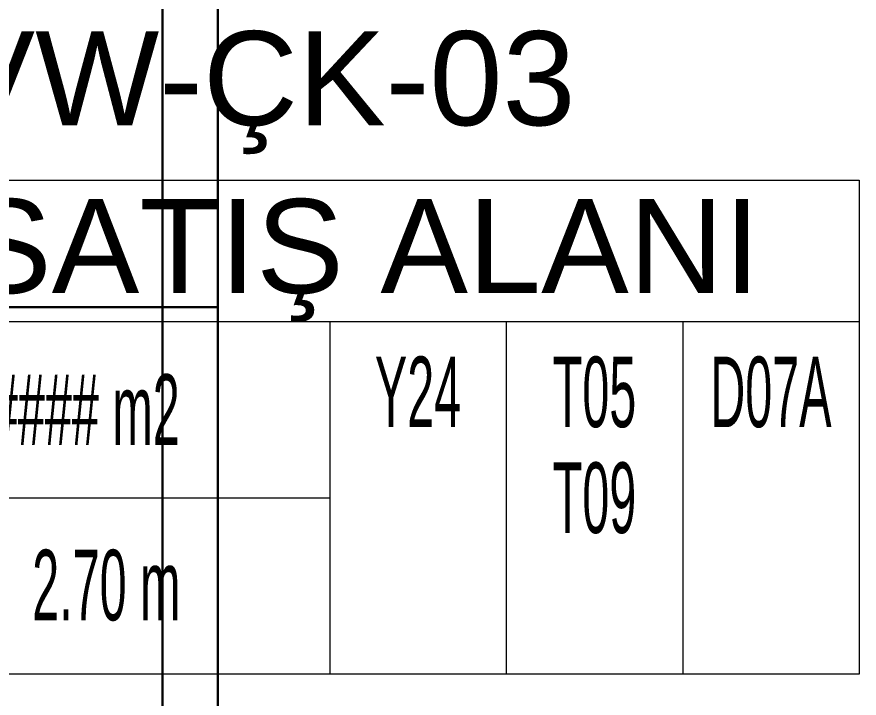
# Model space of a CAD drawing. Extents: x -1073 to 35213, y -1180 to 6950.
# Drawn here: x 31482.7 to 31616.9, y 2905.8 to 3014.5 of the extents above; entities that cross this region are included whole.
import ezdxf
from ezdxf.enums import TextEntityAlignment as Align

# ---------------------------------------------------------------- set-up
doc = ezdxf.new("R2010")
doc.units = 0
doc.header["$LTSCALE"] = 25
doc.layers.get('0').update_dxf_attribs({"color": 9, "lineweight": 9})
for name, color, linetype, lineweight in [('21_MAHAL', 9, 'Continuous', 9), ('DATA SARI', 30, 'Continuous', 30), ('DATA TAVAN', 160, 'Continuous', 30)]:
    doc.layers.add(name, color=color, linetype=linetype, lineweight=lineweight)
doc.styles.add('Arial', font='arial.ttf', dxfattribs={"height": 2.5})
doc.styles.add('MuuM_TEXT-STANDART', font='ARIALN.TTF')

# ---------------------------------------------------------------- blocks, each defined once
blk = doc.blocks.new('0_roomno2')
blk.add_lwpolyline([(19.375, -10.5), (0, -10.5), (0, 0), (19.375, 0)], close=True)
for points in [[(0, -3), (19.375, -3)], [(8.125, -3), (8.125, -10.5)], [(11.875, -3), (11.875, -10.5)], [(15.625, -3), (15.625, -10.5)], [(0, -6.75), (8.125, -6.75)]]:
    blk.add_lwpolyline(points)
at = {"style": 'MuuM_TEXT-STANDART', "width": 0.6}
blk.add_text('H:', height=1.5, dxfattribs=at).set_placement((0.35, -8.608), align=Align.MIDDLE_LEFT)
at = {"style": 'Arial'}
blk.add_attdef('ODANO', (0, 1.17), '', height=2, dxfattribs=at)
blk.add_attdef('MEKANADI', text='', height=2, dxfattribs=at).set_placement((0.35, -3), align=Align.BOTTOM_LEFT)
at = {"style": 'MuuM_TEXT-STANDART', "width": 0.6}
for tag, p in [('YER01', (10, -4.5)), ('TAVAN01', (13.75, -4.5)), ('DUVAR01', (17.5, -4.5)), ('YER02', (10, -6.75)), ('TAVAN02', (13.75, -6.75)), ('DUVAR02', (17.5, -6.75)), ('YER03', (10, -9)), ('TAVAN03', (13.75, -9)), ('DUVAR03', (17.5, -9))]:
    blk.add_attdef(tag, text='', height=1.5, dxfattribs=at).set_placement(p, align=Align.MIDDLE_CENTER)
for tag, p in [('M2', (0.35, -4.875)), ('TEMIZTAVANYUKSEKLIGI', (1.8, -8.608))]:
    blk.add_attdef(tag, text='', height=1.5, dxfattribs=at).set_placement(p, align=Align.MIDDLE_LEFT)

msp = doc.modelspace()

# ---------------------------------------------------------------- linework, layer by layer
at = {"layer": 'DATA SARI'}
for p, q in [((31514.73, 3144.54), (31514.73, 2989.11)), ((31514.73, 2989.11), (31514.73, 2968.16)), ((31514.73, 2968.16), (31236.92, 2968.16)), ((31514.73, 2968.16), (31514.73, 2627.4))]:
    msp.add_line(p, q, dxfattribs=at)
at = {"layer": 'DATA TAVAN'}
msp.add_line((31505.88, 3079.07), (31505.88, 2515.81), dxfattribs=at)

# ---------------------------------------------------------------- block references
at = {"layer": '21_MAHAL'}
ref = msp.add_blockref('0_roomno2', (31471.63, 2988.41), dxfattribs=dict(at, xscale=7.5, yscale=7.5, zscale=7.5))
ref.add_attrib('ODANO', 'VW-ÇK-03', (31471.63, 2997.18), dxfattribs={"layer": '0', "height": 15, "style": 'Arial'})
ref.add_attrib('MEKANADI', 'SATIŞ ALANI', dxfattribs={"layer": '0', "height": 15, "style": 'Arial'}).set_placement((31474.26, 2965.91), align=Align.BOTTOM_LEFT)
ref.add_attrib('M2', '##### m2', dxfattribs={"layer": '0', "height": 11.25, "style": 'MuuM_TEXT-STANDART', "width": 0.6}).set_placement((31474.26, 2951.84), align=Align.MIDDLE_LEFT)
ref.add_attrib('TEMIZTAVANYUKSEKLIGI', '2.70 m', dxfattribs={"layer": '0', "height": 11.25, "style": 'MuuM_TEXT-STANDART', "width": 0.6}).set_placement((31485.13, 2923.85), align=Align.MIDDLE_LEFT)
ref.add_attrib('YER01', 'Y24', dxfattribs={"layer": '0', "height": 11.25, "style": 'MuuM_TEXT-STANDART', "width": 0.6}).set_placement((31546.63, 2954.66), align=Align.MIDDLE_CENTER)
ref.add_attrib('TAVAN01', 'T05', dxfattribs={"layer": '0', "height": 11.25, "style": 'MuuM_TEXT-STANDART', "width": 0.6}).set_placement((31574.76, 2954.66), align=Align.MIDDLE_CENTER)
ref.add_attrib('DUVAR01', 'D07A', dxfattribs={"layer": '0', "height": 11.25, "style": 'MuuM_TEXT-STANDART', "width": 0.6}).set_placement((31602.88, 2954.66), align=Align.MIDDLE_CENTER)
ref.add_attrib('TAVAN02', 'T09', dxfattribs={"layer": '0', "height": 11.25, "style": 'MuuM_TEXT-STANDART', "width": 0.6}).set_placement((31574.76, 2937.78), align=Align.MIDDLE_CENTER)

doc.saveas('drawing.dxf')
